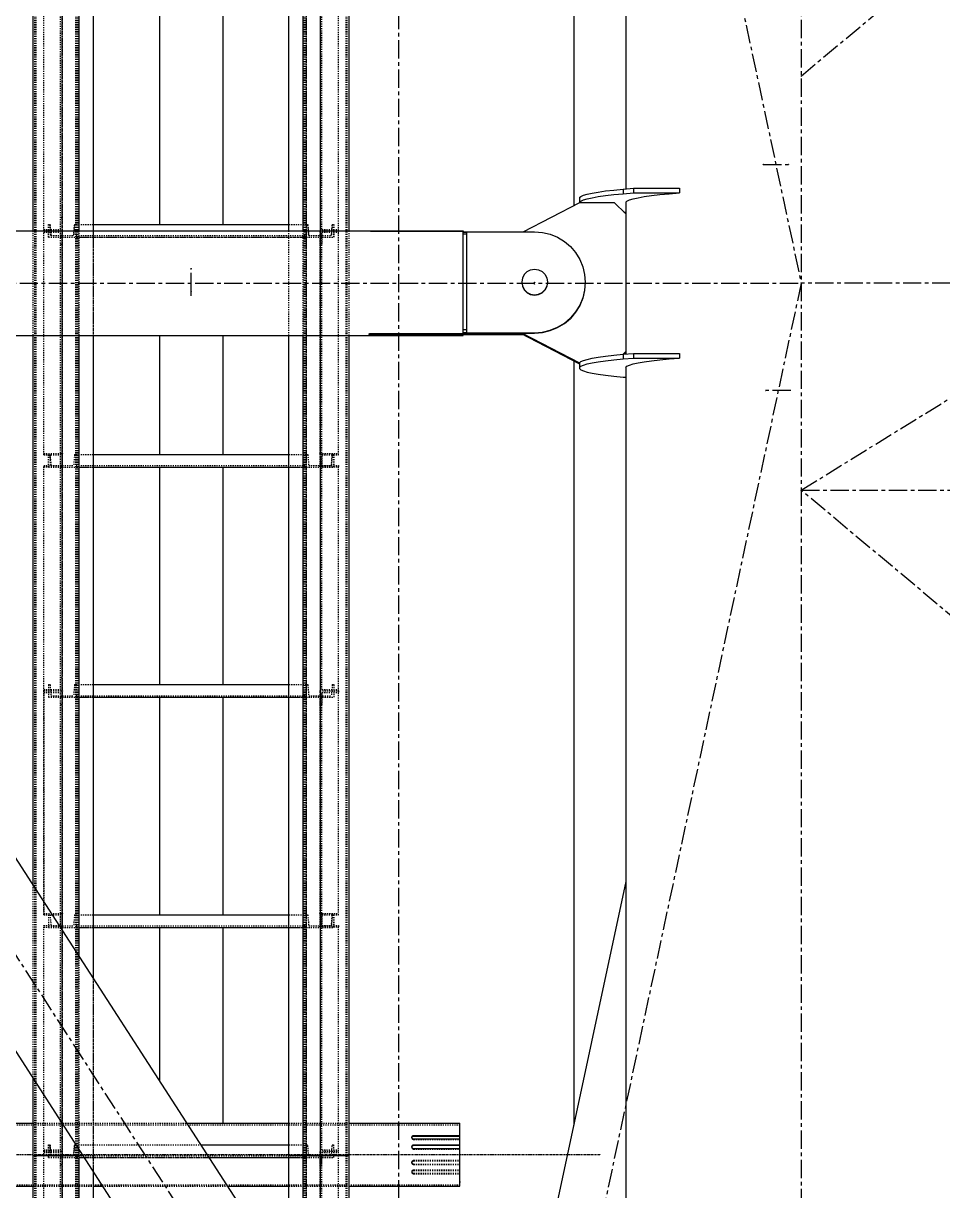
# Model space of a CAD drawing. Header units: millimetres. Extents: x 5143 to 30813, y 232 to 21408.
# Drawn here: x 23092 to 23491, y 13706 to 14213 of the extents above; entities that cross this region are included whole.
import ezdxf

# ---------------------------------------------------------------- set-up
doc = ezdxf.new("R2010")
doc.units = ezdxf.units.MM
doc.header["$LTSCALE"] = 0.25
for name, pattern in [('CENTER', [50.8, 31.75, -6.35, 6.35, -6.35]), ('XKITLINE00', [0]), ('XKITLINE02', [4, 2, -2]), ('XKITLINE03', [6, 3, -1, 1, -1])]:
    doc.linetypes.add(name, pattern=pattern)

msp = doc.modelspace()

# ---------------------------------------------------------------- linework, layer by layer
at = {"color": 8, "linetype": 'CENTER'}
for p, q in [((23430, 14190.27), (25173.61, 15650.27)), ((23255, 15209.12), (23255, 13540.01)), ((23255, 14920.27), (23430, 14100.27)), ((23430, 14354.32), (23430, 12689.51)), ((23430, 14010.27), (23720.98, 14190.27)), ((23413.51, 14151.85), (23424.46, 14151.88)), ((23165, 14096.69), (23165, 14106.69)), ((23165, 14094.73), (23165, 14104.73)), ((22900, 14100.27), (23430, 13280.27)), ((22900, 14100.27), (23430, 14100.27)), ((23430, 14100.27), (23255, 13280.27)), ((23314.2, 14099.92), (23314.2, 14100.63)), ((23672.68, 14100.27), (23430, 14100.27)), ((23425.51, 14053.62), (23414.56, 14053.59)), ((25173.61, 12550.27), (23430, 14010.27)), ((23430, 14010.27), (24815.89, 14010.27))]:
    msp.add_line(p, q, dxfattribs=at)
at = {"color": 3, "linetype": 'XKITLINE02'}
for p, q in [((23097.15, 13721.24), (23097.15, 15406.22)), ((23097.68, 13721.24), (23097.68, 15406.22)), ((23114.92, 13721.24), (23114.92, 15406.22)), ((23115, 13721.24), (23115, 15406.22)), ((23115.45, 13721.24), (23115.45, 15406.22)), ((23115.85, 13721.24), (23115.85, 15406.22)), ((23116.3, 13723.56), (23116.3, 15406.22)), ((23214.13, 13721.24), (23214.13, 15406.22)), ((23214.53, 13721.24), (23214.52, 15406.22)), ((23214.98, 13721.24), (23214.98, 15406.22)), ((23215.06, 13721.24), (23215.06, 15406.22)), ((23232.3, 13721.24), (23232.29, 15406.22)), ((23232.83, 13721.24), (23232.82, 15406.22)), ((23122.5, 13721.24), (23122.5, 14943.1)), ((23122.5, 14077.5), (23122.5, 14486.62)), ((23096.3, 14123.02), (23096.3, 14317.57)), ((23108.2, 14123.61), (23108.2, 14226.28)), ((23109, 14123.03), (23109, 14226.28)), ((23220.98, 14226.28), (23220.98, 14128.83)), ((23221.78, 14123.61), (23221.78, 14226.28)), ((23101, 14123.03), (23101, 14221.06)), ((23220.98, 14220.48), (23220.98, 14123.03)), ((23228.98, 14123.03), (23228.98, 14221.06)), ((23108.2, 14128.83), (23109, 14128.83)), ((23220.98, 14128.83), (23220.98, 14123.03)), ((23220.98, 14128.83), (23221.78, 14128.83)), ((23096.3, 13838.61), (23096.3, 14123.02)), ((23101, 14123.61), (23108.2, 14123.61)), ((23101, 14025.71), (23101, 14123.03)), ((23101, 14123.03), (23109, 14123.03)), ((23101, 14123.03), (23109, 14123.03)), ((23101, 14122.44), (23108.2, 14122.44)), ((23103, 14125.78), (23103.68, 14125.78)), ((23103, 14125.78), (23103, 14120.28)), ((23103, 14120.28), (23103, 14125.78)), ((23103.68, 14125.78), (23104.07, 14120.98)), ((23104.07, 14120.98), (23103.68, 14125.78)), ((23108.2, 14020.46), (23108.2, 14122.44)), ((23109, 14020.46), (23109, 14123.03)), ((23114.32, 14125.78), (23113.94, 14120.98)), ((23113.94, 14120.98), (23114.32, 14125.78)), ((23114.32, 14125.78), (23115, 14125.78)), ((23115, 14120.28), (23115, 14125.78)), ((23115, 14125.78), (23122.5, 14125.78)), ((23115, 14125.78), (23115, 14120.28)), ((23115, 14120.28), (23115, 14125.78)), ((23116.3, 14077.5), (23116.3, 14123.02)), ((23122.5, 13721.24), (23122.5, 14123.02)), ((23207.48, 14125.78), (23214.98, 14125.78)), ((23207.48, 14077.5), (23207.48, 14123.02)), ((23213.68, 14077.5), (23213.68, 14123.02)), ((23214.98, 14120.28), (23214.98, 14125.78)), ((23214.98, 14120.28), (23214.98, 14125.78)), ((23214.98, 14125.78), (23215.66, 14125.78)), ((23214.98, 14125.78), (23214.98, 14120.28)), ((23216.05, 14120.98), (23215.66, 14125.78)), ((23215.66, 14125.78), (23216.05, 14120.98)), ((23220.98, 14117.2), (23220.98, 14123.03)), ((23220.98, 14123.03), (23228.98, 14123.03)), ((23220.98, 14123.03), (23228.98, 14123.03)), ((23221.78, 14123.61), (23228.98, 14123.61)), ((23221.78, 14122.44), (23221.78, 14117.2)), ((23221.78, 14122.44), (23228.98, 14122.44)), ((23221.78, 14020.46), (23221.78, 14122.44)), ((23225.92, 14120.98), (23226.3, 14125.78)), ((23226.3, 14125.78), (23225.92, 14120.98)), ((23226.3, 14125.78), (23226.98, 14125.78)), ((23226.98, 14120.28), (23226.98, 14125.78)), ((23226.98, 14125.78), (23226.98, 14120.28)), ((23228.98, 14120.9), (23228.98, 14123.03)), ((23228.98, 14025.71), (23228.98, 14122.44)), ((23233.68, 14077.5), (23233.68, 14123.02)), ((23103, 14120.28), (23115, 14120.28)), ((23104.07, 14120.98), (23113.94, 14120.98)), ((23108.2, 14117.2), (23109, 14117.2)), ((23115, 14120.98), (23214.98, 14120.98)), ((23115, 14120.28), (23214.98, 14120.28)), ((23214.98, 14120.28), (23226.98, 14120.28)), ((23216.05, 14120.98), (23225.92, 14120.98)), ((23220.98, 14020.46), (23220.98, 14120.9)), ((23220.98, 14117.2), (23221.78, 14117.2)), ((23101, 14026.29), (23101, 14025.71)), ((23101, 14026.29), (23109, 14026.29)), ((23101, 14025.71), (23108.2, 14025.71)), ((23103, 14025.78), (23103.68, 14025.78)), ((23103, 14025.78), (23103, 14020.28)), ((23103, 14020.28), (23103, 14025.78)), ((23103.68, 14025.78), (23104.07, 14020.98)), ((23104.07, 14020.98), (23103.68, 14025.78)), ((23108.2, 13923.61), (23108.2, 14026.28)), ((23108.2, 14026.28), (23109, 14026.28)), ((23109, 14026.29), (23109, 14020.46)), ((23109, 13923.03), (23109, 14026.28)), ((23114.32, 14025.78), (23113.94, 14020.98)), ((23114.32, 14025.78), (23113.94, 14020.98)), ((23114.32, 14025.78), (23115, 14025.78)), ((23115, 14020.28), (23115, 14025.78)), ((23115, 14025.78), (23122.5, 14025.78)), ((23115, 14025.78), (23115, 14020.28)), ((23115, 14025.78), (23115, 14020.28)), ((23207.48, 14025.78), (23214.98, 14025.78)), ((23214.98, 14020.28), (23214.98, 14025.78)), ((23214.98, 14025.78), (23214.98, 14020.28)), ((23214.98, 14025.78), (23215.66, 14025.78)), ((23214.98, 14025.78), (23214.98, 14020.28)), ((23215.66, 14025.78), (23216.05, 14020.98)), ((23215.66, 14025.78), (23216.05, 14020.98)), ((23220.98, 14026.29), (23228.98, 14026.29)), ((23220.98, 14026.28), (23220.98, 14020.48)), ((23220.98, 14026.28), (23221.78, 14026.28)), ((23220.98, 14026.28), (23220.98, 13928.83)), ((23221.78, 14026.28), (23221.78, 14021.06)), ((23221.78, 13923.61), (23221.78, 14026.28)), ((23221.78, 14025.71), (23228.98, 14025.71)), ((23225.92, 14020.98), (23226.3, 14025.78)), ((23226.3, 14025.78), (23225.92, 14020.98)), ((23226.3, 14025.78), (23226.98, 14025.78)), ((23226.98, 14020.28), (23226.98, 14025.78)), ((23226.98, 14025.78), (23226.98, 14020.28)), ((23101, 13923.03), (23101, 14021.06)), ((23101, 14021.06), (23108.2, 14021.06)), ((23101, 14020.47), (23109, 14020.47)), ((23104.07, 14020.98), (23113.94, 14020.98)), ((23108.2, 14020.46), (23109, 14020.46)), ((23115, 14020.98), (23214.98, 14020.98)), ((23216.05, 14020.98), (23225.92, 14020.98)), ((23220.98, 14020.48), (23228.98, 14020.48)), ((23220.98, 14020.48), (23220.98, 13923.03)), ((23220.98, 14020.46), (23221.78, 14020.46)), ((23221.78, 14021.06), (23228.98, 14021.06)), ((23228.98, 14021.06), (23228.98, 14020.48)), ((23228.98, 13923.03), (23228.98, 14021.06)), ((23103, 14020.28), (23115, 14020.28)), ((23115, 14020.28), (23122.5, 14020.28)), ((23207.48, 14020.28), (23214.98, 14020.28)), ((23214.98, 14020.28), (23226.98, 14020.28)), ((23103, 13925.78), (23103.68, 13925.78)), ((23103, 13925.78), (23103, 13920.28)), ((23103, 13925.78), (23103, 13920.28)), ((23103.68, 13925.78), (23104.07, 13920.98)), ((23103.68, 13925.78), (23104.07, 13920.98)), ((23108.2, 13928.83), (23109, 13928.83)), ((23114.32, 13925.78), (23113.94, 13920.98)), ((23114.32, 13925.78), (23113.94, 13920.98)), ((23114.32, 13925.78), (23115, 13925.78)), ((23115, 13920.28), (23115, 13925.78)), ((23115, 13925.78), (23122.5, 13925.78)), ((23115, 13925.78), (23115, 13920.28)), ((23115, 13925.78), (23115, 13920.28)), ((23207.48, 13925.78), (23214.98, 13925.78)), ((23214.98, 13920.28), (23214.98, 13925.78)), ((23214.98, 13925.78), (23214.98, 13920.28)), ((23214.98, 13925.78), (23215.66, 13925.78)), ((23214.98, 13925.78), (23214.98, 13920.28)), ((23215.66, 13925.78), (23216.05, 13920.98)), ((23215.66, 13925.78), (23216.05, 13920.98)), ((23220.98, 13928.83), (23220.98, 13923.03)), ((23220.98, 13928.83), (23221.78, 13928.83)), ((23226.3, 13925.78), (23225.92, 13920.98)), ((23226.3, 13925.78), (23225.92, 13920.98)), ((23226.3, 13925.78), (23226.98, 13925.78)), ((23226.98, 13925.78), (23226.98, 13920.28)), ((23226.98, 13925.78), (23226.98, 13920.28)), ((23101, 13923.61), (23108.2, 13923.61)), ((23101, 13825.71), (23101, 13923.03)), ((23101, 13923.03), (23109, 13923.03)), ((23101, 13923.03), (23109, 13923.03)), ((23101, 13922.44), (23101, 13825.71)), ((23101, 13922.44), (23108.2, 13922.44)), ((23103, 13920.28), (23115, 13920.28)), ((23104.07, 13920.98), (23113.94, 13920.98)), ((23108.2, 13820.46), (23108.2, 13922.44)), ((23109, 13820.46), (23109, 13923.03)), ((23115, 13920.98), (23214.98, 13920.98)), ((23115, 13920.28), (23122.5, 13920.28)), ((23207.48, 13920.28), (23214.98, 13920.28)), ((23214.98, 13920.28), (23226.98, 13920.28)), ((23216.05, 13920.98), (23225.92, 13920.98)), ((23220.98, 13917.2), (23220.98, 13923.03)), ((23220.98, 13923.03), (23228.98, 13923.03)), ((23220.98, 13923.03), (23228.98, 13923.03)), ((23220.98, 13820.46), (23220.98, 13920.98)), ((23221.78, 13923.61), (23228.98, 13923.61)), ((23221.78, 13922.44), (23221.78, 13917.2)), ((23221.78, 13922.44), (23228.98, 13922.44)), ((23221.78, 13820.46), (23221.78, 13922.44)), ((23228.98, 13923.03), (23228.98, 13922.44)), ((23228.98, 13825.71), (23228.98, 13923.03)), ((23108.2, 13917.2), (23109, 13917.2)), ((23220.98, 13917.2), (23221.78, 13917.2)), ((23096.3, 13721.24), (23096.3, 13838.61)), ((23101, 13826.29), (23109, 13826.29)), ((23101, 13825.71), (23108.2, 13825.71)), ((23103, 13825.78), (23103.68, 13825.78)), ((23103, 13825.78), (23103, 13820.28)), ((23103, 13825.78), (23103, 13820.28)), ((23103.68, 13825.78), (23104.07, 13820.98)), ((23103.68, 13825.78), (23104.07, 13820.98)), ((23108.2, 13723.61), (23108.2, 13826.28)), ((23108.2, 13826.28), (23109, 13826.28)), ((23108.2, 13820.46), (23108.2, 13825.71)), ((23109, 13826.29), (23109, 13820.46)), ((23109, 13723.03), (23109, 13826.28)), ((23114.32, 13825.78), (23113.94, 13820.98)), ((23114.32, 13825.78), (23113.94, 13820.98)), ((23114.32, 13825.78), (23115, 13825.78)), ((23115, 13820.28), (23115, 13825.78)), ((23115, 13825.78), (23122.5, 13825.78)), ((23115, 13825.78), (23115, 13820.28)), ((23115, 13825.78), (23115, 13820.28)), ((23207.48, 13825.78), (23214.98, 13825.78)), ((23214.98, 13820.28), (23214.98, 13825.78)), ((23214.98, 13825.78), (23214.98, 13820.28)), ((23214.98, 13825.78), (23215.66, 13825.78)), ((23214.98, 13825.78), (23214.98, 13820.28)), ((23215.66, 13825.78), (23216.05, 13820.98)), ((23215.66, 13825.78), (23216.05, 13820.98)), ((23220.98, 13826.29), (23228.98, 13826.29)), ((23220.98, 13826.28), (23220.98, 13820.48)), ((23220.98, 13826.28), (23221.78, 13826.28)), ((23220.98, 13826.28), (23220.98, 13728.83)), ((23221.78, 13826.28), (23221.78, 13821.06)), ((23221.78, 13723.61), (23221.78, 13826.28)), ((23221.78, 13825.71), (23228.98, 13825.71)), ((23225.92, 13820.98), (23226.3, 13825.78)), ((23226.3, 13825.78), (23225.92, 13820.98)), ((23226.3, 13825.78), (23226.98, 13825.78)), ((23226.98, 13820.28), (23226.98, 13825.78)), ((23226.98, 13825.78), (23226.98, 13820.28)), ((23101, 13723.03), (23101, 13821.06)), ((23101, 13821.06), (23108.2, 13821.06)), ((23101, 13820.47), (23109, 13820.47)), ((23103, 13820.28), (23115, 13820.28)), ((23104.07, 13820.98), (23113.94, 13820.98)), ((23108.2, 13820.46), (23109, 13820.46)), ((23115, 13820.98), (23214.98, 13820.98)), ((23115, 13820.28), (23122.5, 13820.28)), ((23207.48, 13820.28), (23214.98, 13820.28)), ((23214.98, 13820.28), (23226.98, 13820.28)), ((23216.05, 13820.98), (23225.92, 13820.98)), ((23220.98, 13820.48), (23228.98, 13820.48)), ((23220.98, 13820.48), (23220.98, 13723.03)), ((23220.98, 13820.46), (23221.78, 13820.46)), ((23221.78, 13821.06), (23228.98, 13821.06)), ((23228.98, 13821.06), (23228.98, 13820.48)), ((23228.98, 13723.03), (23228.98, 13821.06)), ((23116.3, 13723.56), (23116.3, 13807.67)), ((23122.5, 13721.24), (23122.5, 13798.08)), ((23048.33, 13734.57), (23281.65, 13734.57)), ((23096.3, 13735.17), (23163.16, 13735.17)), ((23207.48, 13735.17), (23233.68, 13735.17)), ((23108.2, 13728.83), (23109, 13728.83)), ((23220.98, 13728.83), (23220.98, 13723.03)), ((23220.98, 13728.83), (23221.78, 13728.83)), ((23260.8, 13729.13), (23260.8, 13728.88)), ((23260.8, 13728.88), (23260.82, 13729.01)), ((23260.8, 13728.88), (23260.84, 13728.65)), ((23260.84, 13728.65), (23260.96, 13728.45)), ((23260.96, 13728.45), (23261.15, 13728.29)), ((23261.15, 13728.29), (23261.39, 13728.18)), ((23261.39, 13728.43), (23261.39, 13728.18)), ((23261.39, 13728.18), (23261.65, 13728.15)), ((23261.65, 13728.4), (23261.65, 13728.15)), ((23261.65, 13728.15), (23281.65, 13728.15)), ((23281.65, 13729.6), (23281.65, 13729.87)), ((23097.15, 12049.63), (23097.15, 13721.24)), ((23097.69, 12049.63), (23097.68, 13721.24)), ((23101, 13723.61), (23108.2, 13723.61)), ((23101, 13625.71), (23101, 13723.03)), ((23101, 13723.03), (23109, 13723.03)), ((23101, 13723.03), (23109, 13723.03)), ((23101, 13722.44), (23108.2, 13722.44)), ((23103, 13725.78), (23103.68, 13725.78)), ((23103, 13725.78), (23103, 13720.28)), ((23103, 13720.28), (23103, 13725.78)), ((23103.68, 13725.78), (23104.07, 13720.98)), ((23104.07, 13720.98), (23103.68, 13725.78)), ((23108.2, 13620.46), (23108.2, 13722.44)), ((23109, 13620.46), (23109, 13723.03)), ((23114.32, 13725.78), (23113.94, 13720.98)), ((23113.94, 13720.98), (23114.32, 13725.78)), ((23114.32, 13725.78), (23115, 13725.78)), ((23114.92, 12049.63), (23114.92, 13721.24)), ((23115, 13720.28), (23115, 13725.78)), ((23115, 13725.78), (23169.23, 13725.78)), ((23115, 13725.78), (23115, 13720.28)), ((23115, 13720.28), (23115, 13725.78)), ((23115, 13721.24), (23122.5, 13721.24)), ((23115, 13721.24), (23116.3, 13721.24)), ((23115, 12049.63), (23115, 13721.24)), ((23115, 13721.24), (23122.5, 13721.24)), ((23115, 13721.24), (23116.3, 13721.24)), ((23115, 12049.57), (23115, 13721.24)), ((23115.45, 12049.63), (23115.45, 13721.24)), ((23115.85, 12049.57), (23115.85, 13721.24)), ((23115.85, 12049.57), (23115.85, 13721.24)), ((23122.5, 13257.5), (23122.5, 13721.24)), ((23122.5, 12049.57), (23122.5, 13721.24)), ((23207.48, 13725.78), (23214.98, 13725.78)), ((23207.48, 13721.24), (23214.98, 13721.24)), ((23207.48, 13721.24), (23214.98, 13721.24)), ((23214.13, 12049.6), (23214.13, 13721.24)), ((23214.53, 12049.63), (23214.53, 13721.24)), ((23214.98, 13720.28), (23214.98, 13725.78)), ((23214.98, 13720.28), (23214.98, 13725.78)), ((23214.98, 13725.78), (23215.66, 13725.78)), ((23214.98, 13720.28), (23214.98, 13725.78)), ((23214.98, 12049.6), (23214.98, 13721.24)), ((23215.07, 12049.63), (23215.06, 13721.24)), ((23216.05, 13720.98), (23215.66, 13725.78)), ((23216.05, 13720.98), (23215.66, 13725.78)), ((23220.98, 13717.2), (23220.98, 13723.03)), ((23220.98, 13723.03), (23228.98, 13723.03)), ((23220.98, 13723.03), (23228.98, 13723.03)), ((23221.78, 13723.61), (23228.98, 13723.61)), ((23221.78, 13717.2), (23221.78, 13722.44)), ((23221.78, 13722.44), (23228.98, 13722.44)), ((23221.78, 13620.46), (23221.78, 13721.24)), ((23225.92, 13720.98), (23226.3, 13725.78)), ((23225.92, 13720.98), (23226.3, 13725.78)), ((23226.3, 13725.78), (23226.98, 13725.78)), ((23226.98, 13720.28), (23226.98, 13725.78)), ((23226.98, 13720.28), (23226.98, 13725.78)), ((23228.98, 13721.24), (23228.98, 13723.03)), ((23228.98, 13625.71), (23228.98, 13721.24)), ((23232.3, 12049.63), (23232.3, 13721.24)), ((23232.83, 12049.63), (23232.83, 13721.24)), ((23260.8, 13725.04), (23260.8, 13724.79)), ((23260.8, 13724.79), (23260.82, 13724.91)), ((23260.8, 13724.79), (23260.84, 13724.54)), ((23260.84, 13724.54), (23260.96, 13724.31)), ((23260.96, 13724.31), (23261.12, 13724.16)), ((23261.12, 13724.16), (23261.15, 13724.13)), ((23261.15, 13724.13), (23261.39, 13724)), ((23261.39, 13724), (23261.65, 13723.95)), ((23261.65, 13724.22), (23261.65, 13723.95)), ((23261.65, 13723.95), (23281.65, 13723.95)), ((23281.65, 13725.6), (23281.65, 13725.85)), ((23281.65, 13724.22), (23281.65, 13724.84)), ((23281.65, 13718.35), (23281.65, 13721.24)), ((23103, 13720.28), (23115, 13720.28)), ((23104.07, 13720.98), (23113.94, 13720.98)), ((23108.2, 13717.2), (23109, 13717.2)), ((23115, 13720.98), (23214.98, 13720.98)), ((23115, 13720.28), (23172.79, 13720.28)), ((23207.48, 13720.28), (23214.98, 13720.28)), ((23214.98, 13720.28), (23226.98, 13720.28)), ((23216.05, 13720.98), (23225.92, 13720.98)), ((23220.98, 13620.46), (23220.98, 13720.98)), ((23220.98, 13717.2), (23221.78, 13717.2)), ((23260.84, 13718.52), (23260.8, 13718.26)), ((23260.8, 13718.02), (23260.84, 13718.27)), ((23260.84, 13718.01), (23260.8, 13718.26)), ((23260.8, 13718.26), (23260.8, 13718.02)), ((23260.8, 13718.02), (23260.84, 13717.76)), ((23260.96, 13718.74), (23260.84, 13718.52)), ((23260.96, 13718.49), (23260.84, 13718.27)), ((23260.84, 13718.01), (23260.96, 13717.79)), ((23260.84, 13717.76), (23260.96, 13717.54)), ((23260.96, 13718.74), (23261.12, 13718.89)), ((23260.96, 13718.49), (23261.15, 13718.67)), ((23260.96, 13717.79), (23261.15, 13717.61)), ((23260.96, 13717.54), (23261.15, 13717.36)), ((23261.15, 13718.93), (23261.12, 13718.89)), ((23261.15, 13718.93), (23261.39, 13719.05)), ((23261.15, 13718.67), (23261.39, 13718.77)), ((23261.15, 13717.61), (23261.39, 13717.49)), ((23261.15, 13717.36), (23261.39, 13717.24)), ((23261.39, 13719.05), (23261.65, 13719.1)), ((23261.39, 13718.77), (23261.65, 13718.83)), ((23261.39, 13717.49), (23261.65, 13717.45)), ((23261.39, 13717.49), (23261.39, 13717.24)), ((23261.39, 13717.24), (23261.65, 13717.2)), ((23261.65, 13719.1), (23281.65, 13719.1)), ((23261.65, 13719.1), (23261.65, 13718.83)), ((23261.65, 13718.83), (23281.65, 13718.83)), ((23261.65, 13717.45), (23281.65, 13717.45)), ((23261.65, 13717.45), (23261.65, 13717.2)), ((23261.65, 13717.2), (23281.65, 13717.2)), ((23260.84, 13714.4), (23260.8, 13714.17)), ((23260.8, 13714.17), (23260.84, 13713.94)), ((23260.8, 13714.17), (23260.8, 13713.92)), ((23260.84, 13714.15), (23260.8, 13713.92)), ((23260.8, 13713.92), (23260.84, 13713.69)), ((23260.96, 13714.6), (23260.84, 13714.4)), ((23260.96, 13714.35), (23260.84, 13714.15)), ((23260.84, 13713.94), (23260.96, 13713.74)), ((23260.84, 13713.69), (23260.96, 13713.49)), ((23260.96, 13714.6), (23261.15, 13714.76)), ((23260.96, 13714.35), (23261.15, 13714.51)), ((23260.96, 13713.74), (23261.12, 13713.61)), ((23260.96, 13713.49), (23261.15, 13713.33)), ((23261.12, 13713.61), (23261.15, 13713.58)), ((23261.15, 13714.76), (23261.39, 13714.87)), ((23261.15, 13714.51), (23261.39, 13714.62)), ((23261.15, 13713.58), (23261.39, 13713.49)), ((23261.15, 13713.33), (23261.39, 13713.24)), ((23261.39, 13714.87), (23261.65, 13714.9)), ((23261.39, 13714.87), (23261.39, 13714.62)), ((23261.39, 13714.62), (23261.65, 13714.65)), ((23261.39, 13713.49), (23261.65, 13713.46)), ((23261.39, 13713.24), (23261.65, 13713.19)), ((23261.65, 13714.9), (23281.65, 13714.9)), ((23261.65, 13714.9), (23261.65, 13714.65)), ((23261.65, 13714.65), (23281.65, 13714.65)), ((23261.65, 13713.46), (23281.65, 13713.46)), ((23261.65, 13713.46), (23261.65, 13713.19)), ((23261.65, 13713.19), (23281.65, 13713.19)), ((23281.65, 13712.79), (23281.65, 13713.46)), ((23048.33, 13708.48), (23281.65, 13708.48)), ((23096.3, 13707.88), (23122.5, 13707.88)), ((23126.44, 13707.88), (23180.8, 13707.88)), ((23207.48, 13707.88), (23233.68, 13707.88)), ((23281.65, 13709.89), (23281.65, 13709.11))]:
    msp.add_line(p, q, dxfattribs=at)
at = {"color": 1, "linetype": 'XKITLINE03'}
for p, q in [((23109, 15406.22), (23109, 13721.24)), ((23122.5, 13721.24), (23122.5, 15406.22)), ((23214.98, 15406.22), (23214.98, 13721.24)), ((23220.97, 15406.22), (23220.98, 13721.24)), ((23109, 14123.03), (23109, 14220.47)), ((23220.98, 14220.48), (23220.98, 14123.03)), ((23109, 14026.29), (23109, 14123.03)), ((23220.98, 14123.03), (23220.98, 14026.29)), ((23115, 14120.28), (23214.98, 14120.28)), ((23115, 14120.28), (23115, 14120.28)), ((23214.98, 14120.28), (23214.98, 14120.28)), ((23109, 13923.03), (23109, 14020.47)), ((23220.98, 14020.48), (23220.98, 13923.03)), ((23115, 14020.28), (23214.98, 14020.28)), ((23115, 14020.28), (23115, 14020.28)), ((23214.98, 14020.28), (23214.98, 14020.28)), ((23109, 13826.29), (23109, 13923.03)), ((23115, 13920.28), (23214.98, 13920.28)), ((23115, 13920.28), (23115, 13920.28)), ((23214.98, 13920.28), (23214.98, 13920.28)), ((23220.98, 13923.03), (23220.98, 13826.29)), ((23109, 13723.03), (23109, 13820.47)), ((23115, 13820.28), (23214.98, 13820.28)), ((23115, 13820.28), (23115, 13820.28)), ((23214.98, 13820.28), (23214.98, 13820.28)), ((23220.98, 13820.48), (23220.98, 13723.03)), ((23342.49, 13721.53), (22987.49, 13721.52)), ((23109, 13626.29), (23109, 13723.03)), ((23109, 13721.24), (23109, 12049.63)), ((23122.5, 12049.57), (23122.5, 13721.24)), ((23214.98, 13721.24), (23214.98, 12049.6)), ((23220.98, 13723.03), (23220.98, 13626.29)), ((23220.98, 13721.24), (23220.98, 12049.63)), ((23115, 13720.28), (23214.98, 13720.28)), ((23115, 13720.28), (23115, 13720.28)), ((23214.98, 13720.28), (23214.98, 13720.28))]:
    msp.add_line(p, q, dxfattribs=at)
at = {"color": 8, "linetype": 'XKITLINE00'}
for p, q in [((23331.2, 14437.2), (23331.2, 14133.97)), ((23353.8, 14354.32), (23353.8, 14141.22)), ((23151.2, 14220.28), (23151.2, 14125.78)), ((23178.8, 14220.28), (23178.8, 14125.78)), ((23333.76, 14137.41), (23334.31, 14137.92)), ((23333.76, 14137.41), (23333.76, 14135.42)), ((23334.31, 14137.92), (23335.4, 14138.42)), ((23335.4, 14138.42), (23337.03, 14138.92)), ((23337.03, 14138.92), (23339.18, 14139.4)), ((23337.03, 14136.92), (23339.18, 14137.4)), ((23339.18, 14139.4), (23341.83, 14139.86)), ((23339.18, 14137.4), (23341.83, 14137.87)), ((23341.83, 14139.86), (23344.98, 14140.31)), ((23341.83, 14137.87), (23344.98, 14138.31)), ((23344.98, 14140.31), (23348.59, 14140.73)), ((23344.98, 14138.31), (23348.59, 14138.74)), ((23348.59, 14140.73), (23352.65, 14141.13)), ((23348.59, 14138.74), (23352.65, 14139.13)), ((23352.65, 14141.13), (23357.11, 14141.49)), ((23352.65, 14141.13), (23352.65, 14139.13)), ((23352.65, 14139.13), (23357.11, 14139.5)), ((23357.03, 14136.92), (23359.18, 14137.4)), ((23357.11, 14141.49), (23357.11, 14139.5)), ((23357.11, 14141.49), (23377.11, 14141.49)), ((23357.11, 14139.5), (23377.11, 14139.5)), ((23359.18, 14137.4), (23361.83, 14137.87)), ((23361.83, 14137.87), (23364.98, 14138.31)), ((23364.98, 14138.31), (23368.59, 14138.74)), ((23368.59, 14138.74), (23372.65, 14139.13)), ((23372.65, 14139.13), (23377.11, 14139.5)), ((23377.11, 14141.49), (23377.11, 14139.5)), ((23309.19, 14122.56), (23333.8, 14135.32)), ((23333.76, 14135.42), (23334.31, 14135.93)), ((23333.76, 14135.42), (23333.76, 14135.31)), ((23333.8, 14135.32), (23348.8, 14135.32)), ((23334.31, 14135.93), (23335.4, 14136.43)), ((23335.4, 14136.43), (23337.03, 14136.92)), ((23348.8, 14135.32), (23353.8, 14130.34)), ((23353.76, 14135.42), (23354.31, 14135.93)), ((23353.76, 14135.42), (23353.76, 14134.91)), ((23353.76, 14134.91), (23353.8, 14134.88)), ((23353.8, 14135.45), (23353.8, 14130.34)), ((23354.31, 14135.93), (23355.4, 14136.43)), ((23355.4, 14136.43), (23357.03, 14136.92)), ((23352.96, 14131.17), (23353.8, 14131.11)), ((23353.8, 14130.34), (23353.8, 14070.53)), ((23046.8, 14123.05), (23283.2, 14123.05)), ((23242.19, 14123.03), (23242.36, 14123.03)), ((23242.19, 14123.02), (23242.36, 14122.97)), ((23242.36, 14123.03), (23242.6, 14123.03)), ((23242.36, 14122.97), (23242.6, 14122.93)), ((23242.6, 14123.03), (23242.89, 14123.03)), ((23242.6, 14122.93), (23242.89, 14122.91)), ((23242.89, 14123.03), (23243.2, 14123.03)), ((23242.89, 14123.03), (23242.89, 14122.91)), ((23242.89, 14122.91), (23243.2, 14122.9)), ((23243.2, 14123.03), (23283.2, 14123.03)), ((23243.2, 14123.03), (23243.2, 14122.9)), ((23243.2, 14122.9), (23283.2, 14122.9)), ((23283.2, 14123.05), (23283.2, 14123.03)), ((23283.2, 14123.05), (23283.2, 14123.03)), ((23283.2, 14123.03), (23283.2, 14122.9)), ((23283.2, 14087.01), (23283.2, 14122.9)), ((23283.2, 14122.61), (23284.7, 14122.61)), ((23283.2, 14122.56), (23314.2, 14122.56)), ((23283.2, 14122.44), (23284.7, 14122.44)), ((23284.7, 14122.61), (23284.7, 14122.56)), ((23284.7, 14120.41), (23284.7, 14122.44)), ((23314.2, 14122.56), (23317.64, 14122.29)), ((23317.64, 14122.29), (23320.99, 14121.49)), ((23283.2, 14121.7), (23284.7, 14121.7)), ((23284.7, 14078.83), (23284.7, 14120.41)), ((23320.99, 14121.49), (23324.18, 14120.17)), ((23324.18, 14120.17), (23327.13, 14118.37)), ((23327.13, 14118.37), (23329.75, 14116.14)), ((23329.75, 14116.14), (23331.99, 14113.52)), ((23331.99, 14113.52), (23333.8, 14110.59)), ((23333.8, 14110.59), (23335.12, 14107.41)), ((23335.12, 14107.41), (23335.92, 14104.06)), ((23308.87, 14102.48), (23308.6, 14100.76)), ((23309.66, 14104.04), (23308.87, 14102.48)), ((23309.66, 14104.04), (23310.9, 14105.27)), ((23310.9, 14105.27), (23312.46, 14106.06)), ((23312.46, 14106.06), (23314.2, 14106.34)), ((23314.2, 14106.34), (23315.93, 14106.06)), ((23315.93, 14106.06), (23317.49, 14105.27)), ((23317.49, 14105.27), (23318.73, 14104.04)), ((23318.73, 14104.04), (23319.52, 14102.48)), ((23319.52, 14102.48), (23319.8, 14100.76)), ((23335.92, 14104.06), (23336.2, 14100.63)), ((23308.6, 14100.76), (23308.87, 14099.03)), ((23308.6, 14100.69), (23308.87, 14098.97)), ((23308.6, 14100.69), (23308.87, 14098.97)), ((23308.6, 14100.63), (23308.87, 14098.9)), ((23308.87, 14099.03), (23309.66, 14097.47)), ((23308.87, 14098.97), (23309.66, 14097.41)), ((23308.87, 14098.97), (23309.66, 14097.41)), ((23308.87, 14098.9), (23309.66, 14097.35)), ((23309.66, 14097.47), (23310.9, 14096.24)), ((23309.66, 14097.41), (23310.9, 14096.18)), ((23309.66, 14097.41), (23310.9, 14096.18)), ((23309.66, 14097.35), (23310.9, 14096.11)), ((23317.49, 14096.24), (23318.73, 14097.47)), ((23317.49, 14096.18), (23318.73, 14097.41)), ((23317.49, 14096.18), (23318.73, 14097.41)), ((23317.49, 14096.11), (23318.73, 14097.35)), ((23319.52, 14099.03), (23318.73, 14097.47)), ((23319.52, 14098.97), (23318.73, 14097.41)), ((23319.52, 14098.97), (23318.73, 14097.41)), ((23319.52, 14098.9), (23318.73, 14097.35)), ((23319.8, 14100.76), (23319.52, 14099.03)), ((23319.8, 14100.69), (23319.52, 14098.97)), ((23319.8, 14100.69), (23319.52, 14098.97)), ((23319.8, 14100.63), (23319.52, 14098.9)), ((23335.92, 14097.2), (23335.12, 14093.85)), ((23335.92, 14097.04), (23335.12, 14093.69)), ((23336.2, 14100.63), (23335.92, 14097.2)), ((23336.2, 14100.47), (23335.92, 14097.04)), ((23310.9, 14096.24), (23312.46, 14095.45)), ((23310.9, 14096.18), (23312.46, 14095.38)), ((23310.9, 14096.18), (23312.46, 14095.38)), ((23310.9, 14096.11), (23312.46, 14095.32)), ((23312.46, 14095.45), (23314.2, 14095.17)), ((23312.46, 14095.38), (23314.2, 14095.11)), ((23312.46, 14095.38), (23314.2, 14095.11)), ((23312.46, 14095.32), (23314.2, 14095.05)), ((23314.2, 14095.17), (23315.93, 14095.45)), ((23314.2, 14095.11), (23315.93, 14095.38)), ((23314.2, 14095.11), (23315.93, 14095.38)), ((23314.2, 14095.05), (23315.93, 14095.32)), ((23314.2, 14095.17), (23314.2, 14095.11)), ((23314.2, 14095.11), (23314.2, 14095.05)), ((23315.93, 14095.45), (23317.49, 14096.24)), ((23315.93, 14095.38), (23317.49, 14096.18)), ((23315.93, 14095.38), (23317.49, 14096.18)), ((23315.93, 14095.32), (23317.49, 14096.11)), ((23335.12, 14093.85), (23333.8, 14090.67)), ((23335.12, 14093.69), (23333.8, 14090.52)), ((23283.2, 14078.37), (23283.2, 14087.01)), ((23331.99, 14087.74), (23329.75, 14085.12)), ((23331.99, 14087.58), (23329.75, 14084.96)), ((23333.8, 14090.67), (23331.99, 14087.74)), ((23333.8, 14090.52), (23331.99, 14087.58)), ((23324.18, 14081.09), (23327.13, 14082.89)), ((23324.18, 14080.93), (23327.13, 14082.73)), ((23327.13, 14082.89), (23329.75, 14085.12)), ((23327.13, 14082.73), (23329.75, 14084.96)), ((23046.8, 14077.5), (23283.2, 14077.5)), ((23151.2, 14077.5), (23151.2, 14025.78)), ((23178.8, 14077.5), (23178.8, 14025.78)), ((23242.11, 14078.1), (23242.19, 14078.15)), ((23242.11, 14078.1), (23242.11, 14078.05)), ((23242.11, 14078.05), (23242.19, 14078)), ((23242.19, 14078.15), (23242.36, 14078.24)), ((23242.19, 14078), (23242.36, 14077.96)), ((23242.36, 14078.24), (23242.6, 14078.31)), ((23242.36, 14077.96), (23242.6, 14077.92)), ((23242.6, 14078.31), (23242.89, 14078.36)), ((23242.6, 14077.92), (23242.89, 14077.9)), ((23242.89, 14078.36), (23243.2, 14078.37)), ((23242.89, 14078.36), (23242.89, 14077.9)), ((23242.89, 14077.9), (23243.2, 14077.89)), ((23243.2, 14078.37), (23283.2, 14078.37)), ((23243.2, 14078.37), (23243.2, 14077.89)), ((23243.2, 14077.89), (23283.2, 14077.89)), ((23283.2, 14080.12), (23284.7, 14080.12)), ((23283.2, 14078.83), (23284.7, 14078.83)), ((23283.2, 14078.7), (23314.2, 14078.7)), ((23283.2, 14078.54), (23314.2, 14078.54)), ((23283.2, 14077.5), (23283.2, 14078.37)), ((23283.2, 14078.37), (23283.2, 14078.31)), ((23283.2, 14078.31), (23284.7, 14078.31)), ((23283.2, 14078.12), (23284.7, 14078.12)), ((23283.2, 14077.93), (23284.7, 14077.93)), ((23284.7, 14077.99), (23284.7, 14078.53)), ((23284.7, 14078.15), (23308.89, 14078.15)), ((23284.7, 14077.99), (23309.19, 14077.99)), ((23284.7, 14077.99), (23284.7, 14077.93)), ((23308.13, 14078.54), (23333.76, 14065.24)), ((23308.74, 14078.54), (23333.76, 14065.56)), ((23314.2, 14078.7), (23317.64, 14078.97)), ((23314.2, 14078.54), (23317.64, 14078.81)), ((23314.2, 14078.7), (23314.2, 14078.54)), ((23317.64, 14078.97), (23320.99, 14079.77)), ((23317.64, 14078.81), (23320.99, 14079.61)), ((23317.64, 14078.97), (23317.64, 14078.81)), ((23320.99, 14079.77), (23324.18, 14081.09)), ((23320.99, 14079.61), (23324.18, 14080.93)), ((23331.2, 14066.57), (23331.2, 13734.41)), ((23333.76, 14065.64), (23334.31, 14066.15)), ((23334.31, 14066.15), (23335.4, 14066.65)), ((23335.4, 14066.65), (23337.03, 14067.14)), ((23337.03, 14067.14), (23339.18, 14067.62)), ((23339.18, 14067.62), (23341.83, 14068.09)), ((23339.18, 14065.63), (23341.83, 14066.09)), ((23341.83, 14068.09), (23344.98, 14068.53)), ((23341.83, 14066.09), (23344.98, 14066.54)), ((23344.98, 14068.53), (23348.59, 14068.95)), ((23344.98, 14066.54), (23348.59, 14066.96)), ((23348.59, 14068.95), (23352.65, 14069.35)), ((23348.59, 14066.96), (23352.65, 14067.36)), ((23352.61, 14069.35), (23353.8, 14070.53)), ((23352.65, 14069.35), (23357.11, 14069.72)), ((23352.65, 14069.35), (23352.65, 14067.36)), ((23352.65, 14067.36), (23357.11, 14067.72)), ((23352.96, 14069.38), (23353.8, 14070.21)), ((23353.8, 14070.53), (23353.8, 14070.37)), ((23353.8, 14070.37), (23353.8, 14069.44)), ((23357.11, 14069.72), (23357.11, 14067.72)), ((23357.11, 14069.72), (23377.11, 14069.72)), ((23357.11, 14067.72), (23377.11, 14067.72)), ((23359.18, 14065.63), (23361.83, 14066.09)), ((23361.83, 14066.09), (23364.98, 14066.54)), ((23364.98, 14066.54), (23368.59, 14066.96)), ((23368.59, 14066.96), (23372.65, 14067.36)), ((23372.65, 14067.36), (23377.11, 14067.72)), ((23377.11, 14069.72), (23377.11, 14067.72)), ((23333.76, 14065.64), (23333.76, 14063.64)), ((23333.76, 14063.64), (23334.31, 14064.15)), ((23333.76, 14063.64), (23333.76, 14063.14)), ((23333.76, 14063.14), (23334.31, 14062.63)), ((23334.31, 14064.15), (23335.4, 14064.65)), ((23334.31, 14062.63), (23335.4, 14062.13)), ((23335.4, 14064.65), (23337.03, 14065.15)), ((23335.4, 14062.13), (23337.03, 14061.63)), ((23337.03, 14065.15), (23339.18, 14065.63)), ((23337.03, 14061.63), (23339.18, 14061.15)), ((23339.18, 14061.15), (23341.83, 14060.69)), ((23353.76, 14063.64), (23354.31, 14064.15)), ((23353.76, 14063.64), (23353.76, 14063.14)), ((23353.76, 14063.14), (23353.8, 14063.11)), ((23353.8, 14063.67), (23353.8, 13489.99)), ((23354.31, 14064.15), (23355.4, 14064.65)), ((23355.4, 14064.65), (23357.03, 14065.15)), ((23357.03, 14065.15), (23359.18, 14065.63)), ((23341.83, 14060.69), (23344.98, 14060.24)), ((23344.98, 14060.24), (23348.59, 14059.82)), ((23348.59, 14059.82), (23352.65, 14059.42)), ((23352.65, 14059.42), (23353.8, 14059.33)), ((23151.2, 14020.28), (23151.2, 13925.78)), ((23178.8, 14020.28), (23178.8, 13925.78)), ((23151.2, 13920.28), (23151.2, 13825.78)), ((23178.8, 13920.28), (23178.8, 13825.78)), ((23046.39, 13915.84), (23322.02, 13489.39)), ((23007.97, 13891.16), (23283.6, 13464.71)), ((23353.8, 13840.31), (23324.03, 13700.84)), ((23151.2, 13820.28), (23151.2, 13753.68)), ((23178.8, 13820.28), (23178.8, 13735.17))]:
    msp.add_line(p, q, dxfattribs=at)
at = {"color": 7, "linetype": 'XKITLINE00'}
for p, q in [((23233.68, 14123.02), (23233.68, 14374.73)), ((23213.68, 14123.02), (23213.68, 14361.66)), ((23207.48, 14123.02), (23207.48, 14357.61)), ((23122.5, 14123.02), (23122.5, 14302.1)), ((23116.3, 14123.02), (23116.3, 14298.05)), ((23096.3, 14123.02), (23096.3, 14284.99)), ((23122.5, 14125.78), (23207.48, 14125.78)), ((23096.3, 13838.61), (23096.3, 14077.5)), ((23116.3, 13807.67), (23116.3, 14077.5)), ((23122.5, 13798.08), (23122.5, 14077.5)), ((23207.48, 13721.24), (23207.48, 14077.5)), ((23213.68, 13721.24), (23213.68, 14077.5)), ((23233.68, 13721.24), (23233.68, 14077.5)), ((23122.5, 14025.78), (23207.48, 14025.78)), ((23122.5, 14020.28), (23207.48, 14020.28)), ((23122.5, 13925.78), (23207.48, 13925.78)), ((23122.5, 13920.28), (23207.48, 13920.28)), ((23122.5, 13825.78), (23207.48, 13825.78)), ((23122.5, 13820.28), (23207.48, 13820.28)), ((23096.3, 13721.24), (23096.3, 13754.5)), ((23048.33, 13735.17), (23096.3, 13735.17)), ((23163.16, 13735.17), (23207.48, 13735.17)), ((23233.68, 13735.17), (23281.65, 13735.17)), ((23281.65, 13729.6), (23281.65, 13735.17)), ((23260.84, 13729.36), (23260.8, 13729.13)), ((23260.8, 13729.13), (23260.84, 13728.9)), ((23260.82, 13729.01), (23260.84, 13729.11)), ((23260.96, 13729.56), (23260.84, 13729.36)), ((23260.96, 13729.31), (23260.84, 13729.11)), ((23260.84, 13728.9), (23260.96, 13728.7)), ((23260.96, 13729.56), (23261.15, 13729.72)), ((23260.96, 13729.31), (23261.12, 13729.45)), ((23260.96, 13728.7), (23261.15, 13728.54)), ((23261.12, 13729.45), (23261.15, 13729.47)), ((23261.15, 13729.72), (23261.39, 13729.81)), ((23261.15, 13729.47), (23261.39, 13729.56)), ((23261.15, 13728.54), (23261.39, 13728.43)), ((23261.39, 13729.81), (23261.65, 13729.86)), ((23261.39, 13729.56), (23261.65, 13729.6)), ((23261.39, 13728.43), (23261.65, 13728.4)), ((23261.65, 13729.86), (23281.65, 13729.86)), ((23261.65, 13729.86), (23261.65, 13729.6)), ((23261.65, 13729.6), (23281.65, 13729.6)), ((23261.65, 13728.4), (23281.65, 13728.4)), ((23281.65, 13728.4), (23281.65, 13729.6)), ((23281.65, 13725.6), (23281.65, 13728.4)), ((23096.3, 13721.24), (23116.3, 13721.24)), ((23096.3, 13721.24), (23116.3, 13721.24)), ((23096.3, 13303.02), (23096.3, 13721.24)), ((23116.3, 13721.24), (23116.3, 13723.56)), ((23116.3, 13721.24), (23117.8, 13721.24)), ((23116.3, 13303.02), (23116.3, 13721.24)), ((23116.3, 13721.24), (23117.8, 13721.24)), ((23169.23, 13725.78), (23207.48, 13725.78)), ((23207.48, 13721.24), (23213.68, 13721.24)), ((23207.48, 13721.24), (23213.68, 13721.24)), ((23207.48, 13666.6), (23207.48, 13721.24)), ((23213.68, 13721.24), (23233.68, 13721.24)), ((23213.68, 13721.24), (23233.68, 13721.24)), ((23213.68, 13657), (23213.68, 13721.24)), ((23233.68, 13626.06), (23233.68, 13721.24)), ((23260.84, 13725.29), (23260.8, 13725.04)), ((23260.8, 13725.04), (23260.84, 13724.78)), ((23260.82, 13724.91), (23260.84, 13725.04)), ((23260.96, 13725.51), (23260.84, 13725.29)), ((23260.96, 13725.26), (23260.84, 13725.04)), ((23260.84, 13724.78), (23260.96, 13724.56)), ((23260.96, 13725.51), (23261.15, 13725.69)), ((23260.96, 13725.26), (23261.15, 13725.44)), ((23260.96, 13724.56), (23261.15, 13724.38)), ((23261.15, 13725.69), (23261.39, 13725.81)), ((23261.15, 13725.44), (23261.39, 13725.56)), ((23261.15, 13724.38), (23261.39, 13724.28)), ((23261.39, 13725.81), (23261.65, 13725.85)), ((23261.39, 13725.81), (23261.39, 13725.56)), ((23261.39, 13725.56), (23261.65, 13725.6)), ((23261.39, 13724.28), (23261.65, 13724.22)), ((23261.65, 13725.85), (23281.65, 13725.85)), ((23261.65, 13725.85), (23261.65, 13725.6)), ((23261.65, 13725.6), (23281.65, 13725.6)), ((23261.65, 13724.22), (23281.65, 13724.22)), ((23281.65, 13724.22), (23281.65, 13725.6)), ((23281.65, 13721.24), (23281.65, 13724.22)), ((23281.65, 13712.79), (23281.65, 13721.24)), ((23172.79, 13720.28), (23207.48, 13720.28)), ((23122.5, 13303.02), (23122.5, 13713.96)), ((23281.65, 13709.11), (23281.65, 13712.79)), ((23048.33, 13707.88), (23096.3, 13707.88)), ((23122.5, 13707.88), (23126.44, 13707.88)), ((23180.8, 13707.88), (23207.48, 13707.88)), ((23233.68, 13707.88), (23281.65, 13707.88)), ((23281.65, 13708.16), (23281.65, 13709.11)), ((23281.65, 13707.88), (23281.65, 13708.16))]:
    msp.add_line(p, q, dxfattribs=at)
at = {"color": 8, "linetype": 'XKITLINE00'}
for centre in [(23430, 14190.27), (23413.51, 14151.85), (23424.46, 14151.88), (23165, 14106.69), (23165, 14104.73), (23165, 14096.69), (23314.2, 14100.63), (23314.2, 14099.92), (23430, 14100.27), (23430, 14100.27), (23430, 14100.27), (23430, 14100.27), (23165, 14094.73), (23414.56, 14053.59), (23425.51, 14053.62), (23430, 14010.27), (23430, 14010.27), (23430, 14010.27)]:
    msp.add_circle(centre, 0.05, dxfattribs=at)
at = {"color": 1, "linetype": 'XKITLINE00'}
for centre in [(23109, 14123.03), (23109, 14123.03), (23220.98, 14123.03), (23220.98, 14123.03), (23115, 14120.28), (23115, 14120.28), (23214.98, 14120.28), (23214.98, 14120.28), (23109, 14026.29), (23220.98, 14026.29), (23109, 14020.47), (23220.98, 14020.48), (23115, 14020.28), (23115, 14020.28), (23214.98, 14020.28), (23214.98, 14020.28), (23109, 13923.03), (23109, 13923.03), (23115, 13920.28), (23115, 13920.28), (23214.98, 13920.28), (23214.98, 13920.28), (23220.98, 13923.03), (23220.98, 13923.03), (23109, 13826.29), (23220.98, 13826.29), (23109, 13820.47), (23115, 13820.28), (23115, 13820.28), (23214.98, 13820.28), (23214.98, 13820.28), (23220.98, 13820.48), (23109, 13723.03), (23109, 13723.03), (23109, 13721.24), (23109, 13721.24), (23122.5, 13721.24), (23122.5, 13721.24), (23214.98, 13721.24), (23214.98, 13721.24), (23220.98, 13723.03), (23220.98, 13723.03), (23220.98, 13721.24), (23220.98, 13721.24), (23342.49, 13721.53), (23115, 13720.28), (23115, 13720.28), (23214.98, 13720.28), (23214.98, 13720.28)]:
    msp.add_circle(centre, 0.05, dxfattribs=at)

doc.saveas('drawing.dxf')
